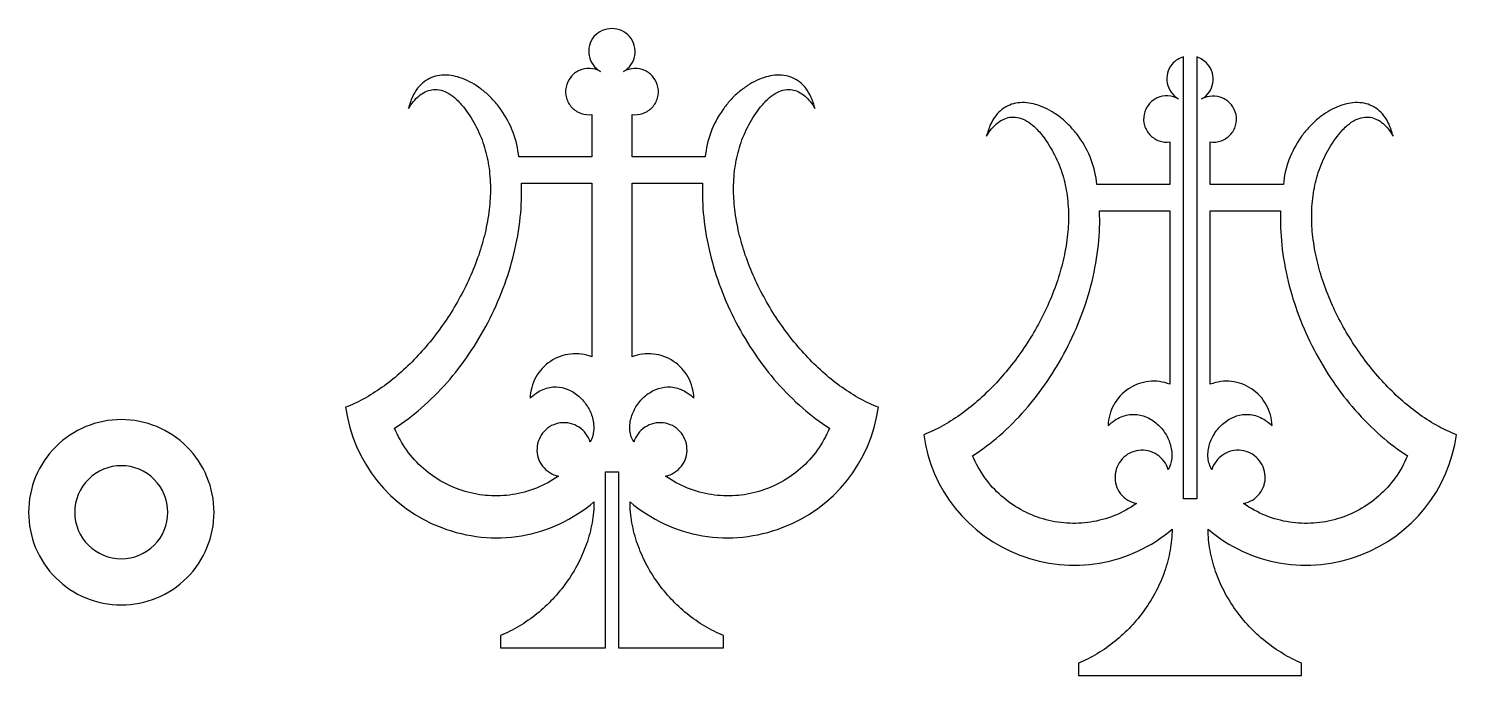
# Model space of a CAD drawing. Header units: metres. Extents: x 40 to 361, y 125 to 271.
import ezdxf

# ---------------------------------------------------------------- set-up
doc = ezdxf.new("R2010")
doc.units = ezdxf.units.M

msp = doc.modelspace()

# ---------------------------------------------------------------- linework, layer by layer
for points in [[(173.022943, 131.490157), (196.588975, 131.490157), (196.588975, 134.267452, -0.037214), (192.407437, 136.368011, -0.035432), (188.381615, 139.186207, -0.033903), (184.829341, 142.49125, -0.033702), (181.736484, 146.267178, -0.034844), (179.15253, 150.488901, -0.036191), (177.264887, 154.865095, -0.039672), (176.013918, 159.652729, -0.041756), (175.578133, 164.33469, 0.066879), (183.253279, 159.416986, 0.067364), (191.894742, 156.727317, 0.067179), (200.918841, 156.428824, 0.066794), (209.750939, 158.538596, 0.27558), (231.36554, 185.587036, -0.033377), (227.399413, 187.430014, -0.029175), (223.161718, 190.087169, -0.025206), (219.343109, 193.104979, -0.02302), (215.499864, 196.796214, -0.021379), (212.034025, 200.773535, -0.020677), (208.808743, 205.172202, -0.020796), (205.931448, 209.867775, -0.021296), (203.517119, 214.673165, -0.023046), (201.482213, 219.813916, -0.024765), (200.053754, 224.757133, -0.028309), (199.119134, 230.037397, -0.03129), (198.847414, 234.882138, -0.036516), (199.252438, 239.964063, -0.039894), (200.326861, 244.506211, -0.044908), (202.253627, 249.040955, -0.045659), (204.92086, 253.087383, -0.045024), (206.909242, 255.178968, -0.062768), (208.626436, 256.342026, -0.074219), (210.382757, 256.927543, -0.084313), (212.015038, 256.936352, -0.073634), (213.444619, 256.47868, -0.063076), (214.905538, 255.515629, -0.048008), (216.044037, 254.332195, -0.040775), (217.116809, 252.725127, 0.046722), (216.218231, 255.373376, 0.058768), (215.077704, 257.285165, 0.06464), (213.620437, 258.745346, 0.069067), (211.943342, 259.704213, 0.062805), (210.166511, 260.169331, 0.056113), (208.112769, 260.207268, 0.04668), (206.14795, 259.835643, 0.040354), (203.985033, 259.019323, 0.035335), (201.977342, 257.890516, 0.032166), (199.959181, 256.365374, 0.030953), (198.106401, 254.55674, 0.029973), (196.434262, 252.470416, 0.064926), (193.730677, 247.353049, 0.066696), (192.483408, 241.85745), (176.061141, 241.85745), (176.061141, 251.396855, 0.11979), (178.482832, 251.643205, 0.118611), (180.544058, 252.981725, 0.120359), (181.765094, 255.118409, 0.121499), (181.857236, 257.555206, 0.118227), (180.816638, 259.769136, 0.119295), (178.898812, 261.253234, 0.116076), (176.516523, 261.711401, 0.113692), (174.12911, 261.057013, 0.223903), (176.649807, 264.619195, 0.11211), (176.54148, 266.873259, 0.109767), (175.457382, 268.90589, 0.220026), (171.547531, 270.713963, 0.212615), (167.487752, 268.90589, 0.219182), (166.39752, 264.617968, 0.221989), (168.936776, 261.057013, 0.118725), (166.561328, 261.757952, 0.120669), (164.167073, 261.298516, 0.118607), (162.253413, 259.795224, 0.116724), (161.20865, 257.555206, 0.121499), (161.300791, 255.118409, 0.120359), (162.521828, 252.981725, 0.118611), (164.583054, 251.643205, 0.11979), (167.004744, 251.396855), (167.004744, 241.85745), (150.582477, 241.85745, 0.067088), (149.331383, 247.350047, 0.065173), (146.612756, 252.470416, 0.030017), (144.932201, 254.555962, 0.030953), (143.068498, 256.365374, 0.032116), (141.039941, 257.890032, 0.03523), (139.020477, 259.019323, 0.040183), (136.846253, 259.835539, 0.046446), (134.870571, 260.207268, 0.055829), (132.805706, 260.169294, 0.062554), (131.020659, 259.704213, 0.068952), (129.334726, 258.744485, 0.064716), (127.872618, 257.285165, 0.058982), (126.728009, 255.372515, 0.04696), (125.828325, 252.725127, -0.039324), (126.946783, 254.336762, -0.04662), (128.109405, 255.515629, -0.061876), (129.595892, 256.480143, -0.072697), (131.035753, 256.936352, -0.083861), (132.678778, 256.927096, -0.074225), (134.437562, 256.342026, -0.062865), (136.155665, 255.179468, -0.045087), (138.145025, 253.087383, -0.045659), (140.812258, 249.040955, -0.044908), (142.739024, 244.506211, -0.039894), (143.813447, 239.964063, -0.036516), (144.218471, 234.882138, -0.03129), (143.946752, 230.037397, -0.028309), (143.012131, 224.757133, -0.024765), (141.583672, 219.813916, -0.023046), (139.548767, 214.673165, -0.021296), (137.134437, 209.867775, -0.020796), (134.257142, 205.172202, -0.020677), (131.03186, 200.773535, -0.021379), (127.566021, 196.796214, -0.02302), (123.722777, 193.104979, -0.025206), (119.904168, 190.087169, -0.029175), (115.666472, 187.430014, -0.033377), (111.700345, 185.587036, 0.27558), (133.314947, 158.538596, 0.066794), (142.147044, 156.428824, 0.067179), (151.171143, 156.727317, 0.067364), (159.812606, 159.416986, 0.066879), (167.487752, 164.33469, -0.041756), (167.051967, 159.652729, -0.039672), (165.800998, 154.865095, -0.036191), (163.913356, 150.488901, -0.034844), (161.329402, 146.267178, -0.033702), (158.236544, 142.49125, -0.033903), (154.68427, 139.186207, -0.035432), (150.658449, 136.368011, -0.037214), (146.47691, 134.267452), (146.47691, 131.490157), (170.042943, 131.490157), (170.042943, 171.0909), (173.022943, 171.0909), (173.022943, 131.490157)], [(299.898068, 264.325001, 0.140642), (297.342877, 262.728251, 0.219182), (296.252645, 258.440329, 0.221989), (298.791901, 254.879374, 0.118725), (296.416453, 255.580313, 0.120669), (294.022198, 255.120878, 0.118607), (292.108539, 253.617585, 0.116724), (291.063775, 251.377567, 0.121499), (291.155916, 248.94077, 0.120359), (292.376953, 246.804086, 0.118611), (294.438179, 245.465566, 0.11979), (296.859869, 245.219217), (296.859869, 235.679812), (280.437602, 235.679812, 0.067088), (279.186508, 241.172408, 0.065173), (276.467882, 246.292777, 0.030017), (274.787326, 248.378324, 0.030953), (272.923623, 250.187735, 0.032116), (270.895066, 251.712393, 0.03523), (268.875602, 252.841684, 0.040183), (266.701378, 253.6579, 0.046446), (264.725697, 254.029629, 0.055829), (262.660831, 253.991655, 0.062554), (260.875785, 253.526574, 0.068952), (259.189851, 252.566846, 0.064716), (257.727743, 251.107526, 0.058982), (256.583135, 249.194876, 0.04696), (255.68345, 246.547488, -0.039324), (256.801908, 248.159123, -0.04662), (257.96453, 249.337991, -0.061876), (259.451017, 250.302504, -0.072697), (260.890879, 250.758713, -0.083861), (262.533903, 250.749457, -0.074225), (264.292688, 250.164387, -0.062865), (266.010791, 249.001829, -0.045087), (268.00015, 246.909744, -0.045659), (270.667384, 242.863317, -0.044908), (272.594149, 238.328572, -0.039894), (273.668572, 233.786424, -0.036516), (274.073597, 228.704499, -0.03129), (273.801877, 223.859758, -0.028309), (272.867256, 218.579494, -0.024765), (271.438797, 213.636277, -0.023046), (269.403892, 208.495526, -0.021296), (266.989562, 203.690136, -0.020796), (264.112267, 198.994563, -0.020677), (260.886985, 194.595896, -0.021379), (257.421146, 190.618575, -0.02302), (253.577902, 186.92734, -0.025206), (249.759293, 183.90953, -0.029175), (245.521598, 181.252375, -0.033377), (241.55547, 179.409397, 0.27558), (263.170072, 152.360957, 0.066794), (272.00217, 150.251186, 0.067179), (281.026268, 150.549678, 0.067364), (289.667731, 153.239347, 0.066879), (297.342877, 158.157052, -0.041756), (296.907093, 153.475091, -0.039672), (295.656123, 148.687456, -0.036191), (293.768481, 144.311262, -0.034844), (291.184527, 140.089539, -0.033702), (288.091669, 136.313611, -0.033903), (284.539396, 133.008569, -0.035432), (280.513574, 130.190372, -0.037214), (276.332036, 128.089813), (276.332036, 125.312518), (326.4441, 125.312518), (326.4441, 128.089813, -0.037214), (322.262562, 130.190372, -0.035432), (318.23674, 133.008569, -0.033903), (314.684467, 136.313611, -0.033702), (311.591609, 140.089539, -0.034844), (309.007655, 144.311262, -0.036191), (307.120013, 148.687456, -0.039672), (305.869043, 153.475091, -0.041756), (305.433259, 158.157052, 0.066879), (313.108405, 153.239347, 0.067364), (321.749868, 150.549678, 0.067179), (330.773966, 150.251186, 0.066794), (339.606064, 152.360957, 0.27558), (361.220666, 179.409397, -0.033377), (357.254538, 181.252375, -0.029175), (353.016843, 183.90953, -0.025206), (349.198234, 186.92734, -0.02302), (345.35499, 190.618575, -0.021379), (341.889151, 194.595896, -0.020677), (338.663869, 198.994563, -0.020796), (335.786574, 203.690136, -0.021296), (333.372244, 208.495526, -0.023046), (331.337339, 213.636277, -0.024765), (329.90888, 218.579494, -0.028309), (328.974259, 223.859758, -0.03129), (328.702539, 228.704499, -0.036516), (329.107564, 233.786424, -0.039894), (330.181987, 238.328572, -0.044908), (332.108752, 242.863317, -0.045659), (334.775986, 246.909744, -0.045024), (336.764367, 249.001329, -0.062768), (338.481562, 250.164387, -0.074219), (340.237882, 250.749905, -0.084313), (341.870164, 250.758713, -0.073634), (343.299744, 250.301041, -0.063076), (344.760664, 249.337991, -0.048008), (345.899162, 248.154557, -0.040775), (346.971934, 246.547488, 0.046722), (346.073357, 249.195737, 0.058768), (344.932829, 251.107526, 0.06464), (343.475562, 252.567707, 0.069067), (341.798467, 253.526574, 0.062805), (340.021636, 253.991692, 0.056113), (337.967894, 254.029629, 0.04668), (336.003076, 253.658005, 0.040354), (333.840158, 252.841684, 0.035335), (331.832467, 251.712877, 0.032166), (329.814306, 250.187735, 0.030953), (327.961527, 248.379101, 0.029973), (326.289387, 246.292777, 0.064926), (323.585802, 241.17541, 0.066696), (322.338534, 235.679812), (305.916267, 235.679812), (305.916267, 245.219217, 0.11979), (308.337957, 245.465566, 0.118611), (310.399183, 246.804086, 0.120359), (311.62022, 248.94077, 0.121499), (311.712361, 251.377567, 0.118227), (310.671764, 253.591497, 0.119295), (308.753938, 255.075596, 0.116076), (306.371648, 255.533762, 0.113692), (303.984235, 254.879374, 0.223903), (306.504932, 258.441557, 0.11211), (306.396605, 260.69562, 0.109767), (305.312507, 262.728251, 0.144662), (302.878068, 264.319642), (302.878068, 164.993254), (299.898068, 164.993254), (299.898068, 264.325001)], [(166.642488, 177.738158, 0.086872), (165.69137, 179.616376, 0.085391), (164.136885, 181.089025, 0.088135), (162.145574, 181.959696, 0.089186), (160.00113, 182.085229, 0.177967), (156.286599, 180.167418, 0.177316), (154.688044, 176.289135, 0.097192), (154.913867, 174.256318, 0.092003), (155.925752, 172.349602, 0.086744), (157.532219, 170.922471, 0.087195), (159.518122, 170.130785, -0.057013), (154.537248, 167.426182, -0.057978), (149.161755, 165.951635, -0.054984), (143.82637, 165.727196, -0.054493), (138.522375, 166.67426, -0.054284), (133.55419, 168.739923, -0.05459), (129.173532, 171.811878, -0.057372), (125.435244, 175.942859, -0.056592), (122.688774, 180.877709, 0.036909), (128.673563, 185.368135, 0.033568), (134.494165, 191.179361, 0.030501), (139.409624, 197.537625, 0.029398), (143.684521, 204.696034, 0.029469), (147.101982, 212.335396, 0.030458), (149.50137, 220.069268, 0.033555), (150.936196, 228.287617, 0.036567), (151.186237, 235.940604), (167.004744, 235.940604), (167.004744, 196.93772, 0.120791), (162.244354, 197.562373, 0.120087), (157.706843, 195.911329, 0.119645), (154.421975, 192.347124, 0.118701), (153.118268, 187.639819, -0.04316), (154.613694, 188.838055, -0.050014), (156.07426, 189.615794, -0.051075), (157.543549, 190.049925, -0.053103), (159.012823, 190.166432, -0.093058), (161.615182, 189.604798, -0.08253), (164.149395, 188.005984, -0.071659), (166.021876, 185.783853, -0.073552), (167.151459, 183.187038, -0.089387), (167.401343, 180.259895, -0.099914), (166.642488, 177.738158)], [(176.423397, 177.738158, -0.054915), (175.863886, 178.973643, -0.053201), (175.573181, 180.342816, -0.046604), (175.560225, 181.668528, -0.042864), (175.802657, 183.08898, -0.074529), (176.910281, 185.683398, -0.071473), (178.793154, 187.941699, -0.082094), (181.353166, 189.579999, -0.092871), (183.979829, 190.168063, -0.053442), (185.468776, 190.061056, -0.051571), (186.954525, 189.631283, -0.050659), (188.433853, 188.850075, -0.0437), (189.947617, 187.639819, 0.118701), (188.64391, 192.347124, 0.119645), (185.359042, 195.911329, 0.120087), (180.821531, 197.562373, 0.120791), (176.061141, 196.93772), (176.061141, 235.940604), (191.879648, 235.940604, 0.036567), (192.129689, 228.287617, 0.033555), (193.564516, 220.069268, 0.030458), (195.963904, 212.335396, 0.029469), (199.381364, 204.696034, 0.029398), (203.656262, 197.537625, 0.030501), (208.571721, 191.179361, 0.033568), (214.392323, 185.368135, 0.036909), (220.377112, 180.877709, -0.056592), (217.630642, 175.942859, -0.057372), (213.892354, 171.811878, -0.05459), (209.511695, 168.739923, -0.054284), (204.543511, 166.67426, -0.054493), (199.239515, 165.727196, -0.054984), (193.904131, 165.951635, -0.057978), (188.528637, 167.426182, -0.057013), (183.547763, 170.130785, 0.087195), (185.533666, 170.922471, 0.086744), (187.140134, 172.349602, 0.092003), (188.152019, 174.256318, 0.097192), (188.377842, 176.289135, 0.177316), (186.779287, 180.167418, 0.177967), (183.064755, 182.085229, 0.089186), (180.920312, 181.959696, 0.088135), (178.929, 181.089025, 0.085391), (177.374515, 179.616376, 0.086872), (176.423397, 177.738158)], [(296.497614, 171.560519, 0.086872), (295.546496, 173.438738, 0.085391), (293.99201, 174.911386, 0.088135), (292.000699, 175.782057, 0.089186), (289.856256, 175.90759, 0.177967), (286.141724, 173.989779, 0.177316), (284.543169, 170.111496, 0.097192), (284.768992, 168.078679, 0.092003), (285.780877, 166.171963, 0.086744), (287.387345, 164.744833, 0.087195), (289.373248, 163.953146, -0.057013), (284.392374, 161.248543, -0.057978), (279.01688, 159.773996, -0.054984), (273.681496, 159.549557, -0.054493), (268.3775, 160.496621, -0.054284), (263.409316, 162.562284, -0.05459), (259.028657, 165.63424, -0.057372), (255.290369, 169.76522, -0.056592), (252.543899, 174.70007, 0.036909), (258.528688, 179.190496, 0.033568), (264.34929, 185.001722, 0.030501), (269.264749, 191.359987, 0.029398), (273.539647, 198.518395, 0.029469), (276.957107, 206.157757, 0.030458), (279.356495, 213.891629, 0.033555), (280.791321, 222.109978, 0.036567), (281.041362, 229.762965), (296.859869, 229.762965), (296.859869, 190.760082, 0.120791), (292.099479, 191.384734, 0.120087), (287.561968, 189.73369, 0.119645), (284.277101, 186.169485, 0.118701), (282.973394, 181.46218, -0.04316), (284.468819, 182.660416, -0.050014), (285.929386, 183.438155, -0.051075), (287.398674, 183.872287, -0.053103), (288.867948, 183.988794, -0.093058), (291.470308, 183.427159, -0.08253), (294.00452, 181.828345, -0.071659), (295.877002, 179.606214, -0.073552), (297.006584, 177.009399, -0.089387), (297.256468, 174.082256, -0.099914), (296.497614, 171.560519)], [(306.278522, 171.560519, -0.054915), (305.719012, 172.796004, -0.053201), (305.428306, 174.165177, -0.046604), (305.415351, 175.490889, -0.042864), (305.657782, 176.911341, -0.074529), (306.765406, 179.505759, -0.071473), (308.64828, 181.76406, -0.082094), (311.208292, 183.40236, -0.092871), (313.834954, 183.990425, -0.053442), (315.323902, 183.883418, -0.051571), (316.80965, 183.453644, -0.050659), (318.288979, 182.672436, -0.0437), (319.802742, 181.46218, 0.118701), (318.499035, 186.169485, 0.119645), (315.214168, 189.73369, 0.120087), (310.676657, 191.384734, 0.120791), (305.916267, 190.760082), (305.916267, 229.762965), (321.734774, 229.762965, 0.036567), (321.984815, 222.109978, 0.033555), (323.419641, 213.891629, 0.030458), (325.819029, 206.157757, 0.029469), (329.236489, 198.518395, 0.029398), (333.511387, 191.359987, 0.030501), (338.426846, 185.001722, 0.033568), (344.247448, 179.190496, 0.036909), (350.232237, 174.70007, -0.056592), (347.485767, 169.76522, -0.057372), (343.747479, 165.63424, -0.05459), (339.36682, 162.562284, -0.054284), (334.398636, 160.496621, -0.054493), (329.09464, 159.549557, -0.054984), (323.759256, 159.773996, -0.057978), (318.383762, 161.248543, -0.057013), (313.402888, 163.953146, 0.087195), (315.388791, 164.744833, 0.086744), (316.995259, 166.171963, 0.092003), (318.007144, 168.078679, 0.097192), (318.232967, 170.111496, 0.177316), (316.634412, 173.989779, 0.177967), (312.91988, 175.90759, 0.089186), (310.775437, 175.782057, 0.088135), (308.784126, 174.911386, 0.085391), (307.22964, 173.438738, 0.086872), (306.278522, 171.560519)], [(61.307747, 182.823535, 0.414214), (40.475662, 161.99145, 0.414214), (61.307747, 141.159365, 0.414214), (82.139832, 161.99145, 0.414214), (61.307747, 182.823535)], [(61.307747, 172.445276, 0.414214), (50.853921, 161.99145, 0.414214), (61.307747, 151.537625, 0.414214), (71.761572, 161.99145, 0.414214), (61.307747, 172.445276)]]:
    msp.add_lwpolyline(points, format="xyb", close=True)

doc.saveas('drawing.dxf')
